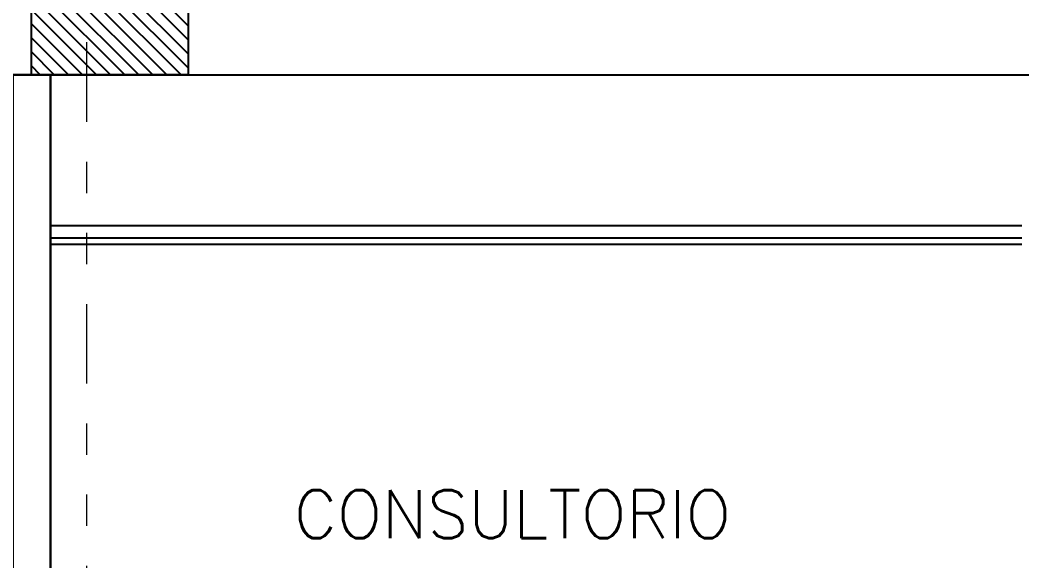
# Model space of a CAD drawing. Header units: millimetres. Extents: x 2056 to 4470, y 1400 to 3101.
# Drawn here: x 2173.15 to 2176.346, y 1409.568 to 1411.294 of the extents above; entities that cross this region are included whole.
import ezdxf
from ezdxf.enums import TextEntityAlignment as Align

# ---------------------------------------------------------------- set-up
doc = ezdxf.new("R2010")
doc.units = ezdxf.units.MM
doc.linetypes.add('DIVIDE', pattern=[31.75, 12.7, -6.35, 0, -6.35, 0, -6.35])
for name, color, linetype in [('A-ANNO-TEXT', 190, 'Continuous'), ('A-GRID-COLS', 75, 'DIVIDE'), ('A-PLAN-1', 5, 'Continuous'), ('A-PLAN-4', 2, 'Continuous'), ('A-PLAN-5', 1, 'Continuous'), ('A-PLAN-6', 9, 'Continuous')]:
    doc.layers.add(name, color=color, linetype=linetype)
doc.layers.add('A-WALL', color=16, linetype='Continuous', lineweight=30)
doc.styles.add('ROMANS', font='romans')

# ---------------------------------------------------------------- blocks, each defined once
blk = doc.blocks.new('placa-cte')
at = {"layer": 'A-PLAN-5'}
h = blk.add_hatch(dxfattribs=at)
h.set_pattern_fill('ANSI31', color=256, scale=0.01, angle=90, style=0)
h.set_pattern_definition([(135, (-989183.659403, -1733165.448907), (-0.02245064030267, -0.02245064030267), [])])
h.paths.add_polyline_path([(0, 0.5), (21.1484, 0.5), (21.1485, -0.0001), (20.6484, -0.0001), (20.6484, 0.3799), (14.4728, 0.3799), (14.4728, 0), (13.9728, 0), (13.9728, 0.3799), (8.4106, 0.3799), (8.4106, 0), (7.9106, 0), (7.9106, 0.3799), (1.9078, 0.3799), (1.9078, 0), (1.4078, 0), (1.4078, 0.3799), (0.1983, 0.3799), (0.1983, 0.0001), (0, 0.0001)])
at = {"layer": 'A-PLAN-1', "elevation": 0.2289}
blk.add_lwpolyline([(0, 0.5), (21.1484, 0.5), (21.1485, -0.0001), (20.6484, -0.0001), (20.6484, 0.3799), (14.4728, 0.3799), (14.4728, 0), (13.9728, 0), (13.9728, 0.3799), (8.4106, 0.3799), (8.4106, 0), (7.9106, 0), (7.9106, 0.3799), (1.9078, 0.3799), (1.9078, 0), (1.4078, 0), (1.4078, 0.3799), (0.1983, 0.3799), (0.1983, 0.0001), (0, 0.0001), (0, 0.5)], close=True, dxfattribs=at)

msp = doc.modelspace()

# ---------------------------------------------------------------- linework, layer by layer
at = {"layer": 'A-GRID-COLS', "lineweight": 9, "ltscale": 0.02}
msp.add_lwpolyline([(2173.3625, 1402.6192), (2173.3625, 1419.1802)], dxfattribs=at)
at = {"layer": 'A-PLAN-4'}
for points in [[(2173.2472, 1410.6392), (2176.3457, 1410.6392)], [(2173.2472, 1410.5992), (2176.3457, 1410.5992)], [(2173.2472, 1410.5792), (2176.3457, 1410.5792)]]:
    msp.add_lwpolyline(points, dxfattribs=at)
at = {"layer": 'A-PLAN-6'}
msp.add_lwpolyline([(2165.3953, 1411.1192), (2186.1237, 1411.1192)], dxfattribs=at)
at = {"layer": 'A-WALL'}
msp.add_lwpolyline([(2173.1272, 1411.1192), (2173.2472, 1411.1192), (2173.2472, 1408.1192), (2173.1272, 1408.1192)], close=True, dxfattribs=at)

# ---------------------------------------------------------------- block references
at = {"color": 4}
msp.add_blockref('placa-cte', (2165.2753, 1411.1192), dxfattribs=at)

# ---------------------------------------------------------------- texts
at = {"layer": 'A-ANNO-TEXT', "style": 'ROMANS'}
msp.add_text('CONSULTORIO', height=0.15271, dxfattribs=at).set_placement((2174.7203, 1409.7177), align=Align.MIDDLE)

doc.saveas('drawing.dxf')
